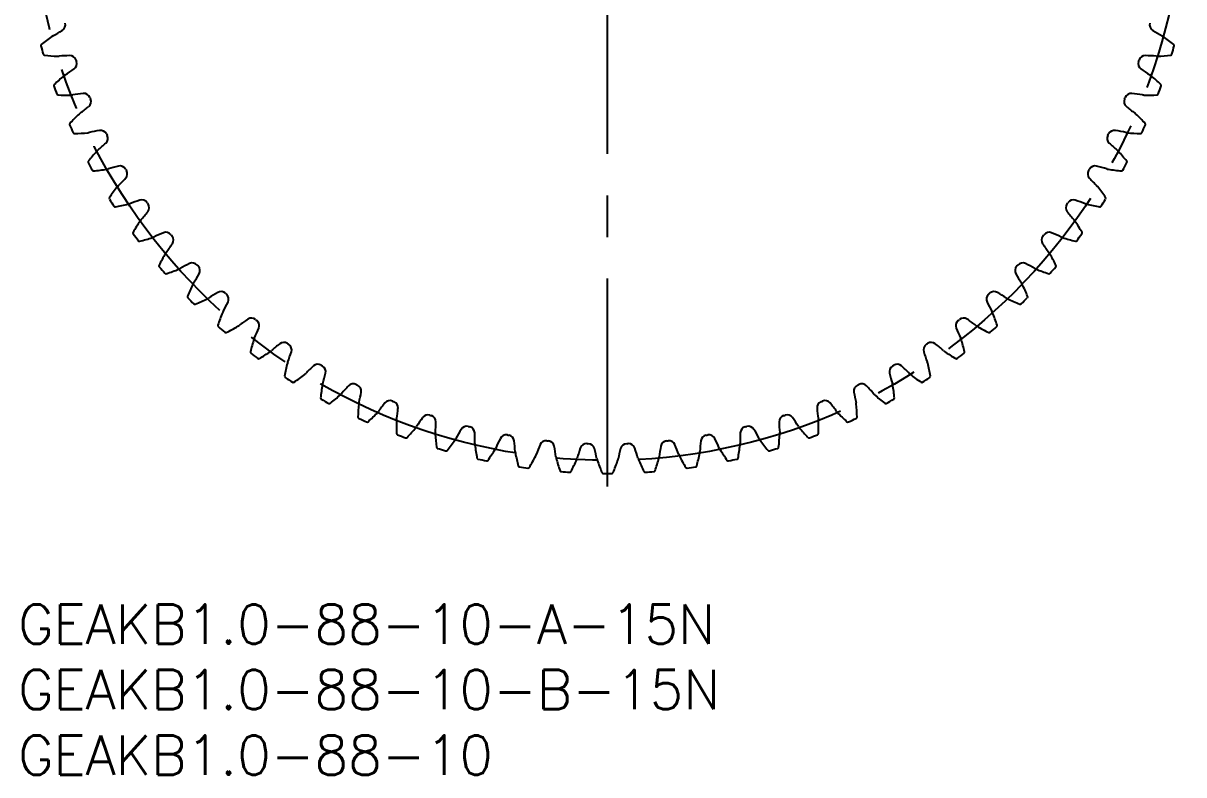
# Model space of a CAD drawing. Extents: x -1 to 161, y -13 to 115.
# Drawn here: x 0.4 to 89, y -13 to 44.4 of the extents above; entities that cross this region are included whole.
import ezdxf

# ---------------------------------------------------------------- set-up
doc = ezdxf.new("R2010")
doc.units = 0
doc.header["$LTSCALE"] = 0.5
doc.linetypes.add('CENTER', pattern=[50.8, 31.75, -6.35, 6.35, -6.35])
for name, color, linetype in [('MSM_CENTER', 1, 'CENTER'), ('MSM_CONTINUOUS', 7, 'CONTINUOUS'), ('MSM_PART_NUMBER', 7, 'CONTINUOUS')]:
    doc.layers.add(name, color=color, linetype=linetype)
doc.styles.get("Standard").update_dxf_attribs({"font": 'txt.shx', "height": 1, "bigfont": 'bigfont.shx'})

# ---------------------------------------------------------------- blocks, each defined once
blk = doc.blocks.new('*U2')
at = {"layer": 'MSM_PART_NUMBER'}
blk.add_text('GEAKB1.0-88-10-A-15N', height=3, dxfattribs=at).set_placement((0, -3))
blk = doc.blocks.new('*U3')
at = {"layer": 'MSM_PART_NUMBER'}
blk.add_text('GEAKB1.0-88-10-B-15N', height=3, dxfattribs=at).set_placement((0, -8))
blk = doc.blocks.new('*U4')
at = {"layer": 'MSM_PART_NUMBER'}
blk.add_text('GEAKB1.0-88-10', height=3, dxfattribs=at).set_placement((0, -13))

msp = doc.modelspace()

# ---------------------------------------------------------------- linework, layer by layer
at = {"layer": 'MSM_CENTER'}
msp.add_line((45, 9), (45, 101), dxfattribs=at)
msp.add_circle((45, 55), 44, dxfattribs=at)
at = {"layer": 'MSM_CONTINUOUS'}
for centre, radius, start, end in [((3.109, 44.245), 0.5, 301.28725, 14.39878), ((86.891, 44.245), 0.5, 165.60125, 238.71277), ((-3.663, 55.387), 13.538, 297.84228, 301.28725), ((93.663, 55.387), 13.538, 238.71275, 242.15772), ((1.827, 42.669), 0.1, 129.29372, 195.94064), ((45, 55), 45, 195.94064, 196.78663), ((11.052, 31.395), 14.667, 125.34091, 129.29372), ((3.048, 42.682), 0.83, 117.84246, 125.34109), ((86.952, 42.682), 0.83, 54.65891, 62.15754), ((78.948, 31.395), 14.667, 50.70628, 54.65909), ((45, 55), 45, 343.21337, 344.05936), ((88.173, 42.669), 0.1, 344.05936, 50.70628), ((2.013, 42.033), 0.1, 196.78711, 263.43355), ((3.679, 56.504), 14.667, 263.43355, 267.38636), ((3.048, 42.682), 0.83, 267.38619, 274.88481), ((4.272, 28.365), 13.538, 91.44002, 94.88499), ((3.944, 41.399), 0.5, 18.32851, 91.44002), ((86.056, 41.399), 0.5, 88.55998, 161.67151), ((85.728, 28.365), 13.538, 85.11501, 88.55998), ((86.952, 42.682), 0.83, 265.11519, 272.61381), ((86.321, 56.504), 14.667, 272.61364, 276.56645), ((87.987, 42.033), 0.1, 276.56645, 343.21337), ((-3.566, 51.915), 13.538, 301.93319, 305.37816), ((3.983, 41.284), 0.5, 305.37816, 18.48969), ((45, 55), 42.75, 198.32849, 198.48969), ((86.017, 41.284), 0.5, 161.51034, 234.62184), ((45, 55), 42.75, 341.51031, 341.67151), ((93.566, 51.915), 13.538, 234.62184, 238.06681), ((12.822, 29.034), 14.667, 129.43182, 133.38463), ((4.034, 39.72), 0.83, 121.93337, 129.432), ((85.966, 39.72), 0.83, 50.568, 58.06663), ((77.178, 29.034), 14.667, 46.61537, 50.56818), ((2.816, 39.62), 0.1, 133.38463, 200.03155), ((45, 55), 45, 200.03155, 200.87754), ((6.276, 25.527), 13.538, 95.53093, 98.9759), ((5.019, 38.505), 0.5, 22.41942, 95.53093), ((84.981, 38.505), 0.5, 84.46907, 157.5806), ((83.724, 25.527), 13.538, 81.0241, 84.46907), ((45, 55), 45, 339.12246, 339.96845), ((87.184, 39.62), 0.1, 339.96845, 46.61537), ((3.048, 38.999), 0.1, 200.87802, 267.52446), ((3.677, 53.552), 14.667, 267.52446, 271.47727), ((4.034, 39.72), 0.83, 271.4771, 278.97572), ((5.066, 38.393), 0.5, 309.46907, 22.5806), ((45, 55), 42.75, 202.4194, 202.5806), ((84.934, 38.393), 0.5, 157.41943, 230.53096), ((45, 55), 42.75, 337.4194, 337.5806), ((85.966, 39.72), 0.83, 261.02428, 268.5229), ((86.323, 53.552), 14.667, 268.52273, 272.47554), ((86.952, 38.999), 0.1, 272.47554, 339.12246), ((14.756, 26.804), 14.667, 133.52273, 137.47554), ((5.228, 36.837), 0.83, 126.02428, 133.5229), ((-3.223, 48.458), 13.538, 306.0241, 309.46907), ((93.223, 48.458), 13.538, 230.53093, 233.9759), ((84.772, 36.837), 0.83, 46.4771, 53.97572), ((75.244, 26.804), 14.667, 42.52446, 46.47727), ((4.021, 36.65), 0.1, 137.47554, 204.12246), ((45, 55), 45, 204.12246, 204.96845), ((45, 55), 45, 335.03155, 335.87754), ((85.979, 36.65), 0.1, 335.87754, 42.52446), ((4.296, 36.047), 0.1, 204.96892, 271.61537), ((3.886, 50.608), 14.667, 271.61537, 275.56818), ((5.228, 36.837), 0.83, 275.568, 283.06663), ((8.477, 22.84), 13.538, 99.62184, 103.06681), ((6.298, 35.695), 0.5, 26.51033, 99.62184), ((6.352, 35.586), 0.5, 313.55998, 26.67151), ((45, 55), 42.75, 206.51031, 206.67151), ((83.648, 35.586), 0.5, 153.32852, 226.44002), ((45, 55), 42.75, 333.32849, 333.48969), ((83.702, 35.695), 0.5, 80.37816, 153.48969), ((81.523, 22.84), 13.538, 76.93319, 80.37816), ((84.772, 36.837), 0.83, 256.93337, 264.432), ((86.114, 50.608), 14.667, 264.43182, 268.38463), ((85.704, 36.047), 0.1, 268.38463, 335.03155), ((16.845, 24.719), 14.667, 137.61364, 141.56645), ((6.625, 34.046), 0.83, 130.11519, 137.61381), ((-2.633, 45.035), 13.538, 310.11501, 313.55998), ((92.633, 45.035), 13.538, 226.44002, 229.88499), ((83.375, 34.046), 0.83, 42.38619, 49.88481), ((73.155, 24.719), 14.667, 38.43355, 42.38636), ((5.434, 33.773), 0.1, 141.56645, 208.21337), ((45, 55), 45, 208.21337, 209.05936), ((45, 55), 45, 330.94064, 331.78663), ((84.566, 33.773), 0.1, 331.78663, 38.43355), ((5.752, 33.191), 0.1, 209.05936, 275.70628), ((4.304, 47.686), 14.667, 275.70628, 279.65909), ((6.625, 34.046), 0.83, 279.65891, 287.15754), ((10.864, 20.316), 13.538, 103.71275, 107.15772), ((7.773, 32.983), 0.5, 30.60124, 103.71275), ((45, 55), 42.75, 210.60122, 210.76242), ((7.835, 32.879), 0.5, 317.65089, 30.76242), ((82.165, 32.879), 0.5, 149.23762, 222.34911), ((45, 55), 42.75, 329.23758, 329.39878), ((82.227, 32.983), 0.5, 76.28725, 149.39878), ((79.136, 20.316), 13.538, 72.84228, 76.28725), ((83.375, 34.046), 0.83, 252.84246, 260.34109), ((85.696, 47.686), 14.667, 260.34091, 264.29372), ((84.248, 33.191), 0.1, 264.29372, 330.94064), ((8.218, 31.362), 0.83, 134.20609, 141.70472), ((-1.801, 41.662), 13.538, 314.20592, 317.65089), ((91.801, 41.662), 13.538, 222.34911, 225.79408), ((81.782, 31.362), 0.83, 38.29528, 45.79391), ((7.05, 31.005), 0.1, 145.65736, 212.30428), ((19.077, 22.787), 14.667, 141.70455, 145.65736), ((70.923, 22.787), 14.667, 34.34264, 38.29545), ((82.95, 31.005), 0.1, 327.69572, 34.34264), ((45, 55), 45, 212.30428, 213.15027), ((7.408, 30.447), 0.1, 213.15027, 279.79719), ((4.929, 44.801), 14.667, 279.79719, 283.75), ((8.218, 31.362), 0.83, 283.74982, 291.24845), ((13.425, 17.969), 13.538, 107.80365, 111.24863), ((9.439, 30.384), 0.5, 34.69215, 107.80366), ((45, 55), 42.75, 214.69213, 214.85333), ((9.508, 30.284), 0.5, 321.7418, 34.85333), ((80.492, 30.284), 0.5, 145.14671, 218.2582), ((45, 55), 42.75, 325.14667, 325.30787), ((80.561, 30.384), 0.5, 72.19634, 145.30787), ((76.575, 17.969), 13.538, 68.75137, 72.19635), ((81.782, 31.362), 0.83, 248.75155, 256.25018), ((85.071, 44.801), 14.667, 256.25, 260.20281), ((82.592, 30.447), 0.1, 260.20281, 326.84973), ((45, 55), 45, 326.84973, 327.69572), ((21.441, 21.02), 14.667, 145.79545, 149.74827), ((9.998, 28.798), 0.83, 138.297, 145.79563), ((-0.73, 38.357), 13.538, 318.29683, 321.7418), ((90.73, 38.357), 13.538, 218.2582, 221.70317), ((80.002, 28.798), 0.83, 34.20437, 41.703), ((68.559, 21.02), 14.667, 30.25173, 34.20455), ((8.858, 28.359), 0.1, 149.74827, 216.39518), ((16.148, 15.811), 13.538, 111.89456, 115.33953), ((11.286, 27.909), 0.5, 38.78306, 111.89454), ((78.714, 27.909), 0.5, 68.10544, 141.21696), ((73.852, 15.811), 13.538, 64.66047, 68.10544), ((81.142, 28.359), 0.1, 323.60482, 30.25173), ((45, 55), 45, 216.39518, 217.24118), ((9.255, 27.828), 0.1, 217.24165, 283.8881), ((5.759, 41.969), 14.667, 283.8881, 287.84091), ((9.998, 28.798), 0.83, 287.84073, 295.33936), ((0.574, 35.137), 13.538, 322.38774, 325.83271), ((45, 55), 42.75, 218.78304, 218.94424), ((11.362, 27.815), 0.5, 325.83271, 38.94424), ((78.638, 27.815), 0.5, 141.0558, 214.16729), ((89.426, 35.137), 13.538, 214.16729, 217.61226), ((45, 55), 42.75, 321.05576, 321.21696), ((80.002, 28.798), 0.83, 244.66064, 252.15927), ((84.241, 41.969), 14.667, 252.15909, 256.1119), ((80.745, 27.828), 0.1, 256.1119, 322.75882), ((45, 55), 45, 322.75882, 323.60482), ((23.925, 19.426), 14.667, 149.88636, 153.83918), ((11.956, 26.368), 0.83, 142.38791, 149.88654), ((78.044, 26.368), 0.83, 30.11346, 37.61209), ((66.075, 19.426), 14.667, 26.16082, 30.11364), ((10.851, 25.848), 0.1, 153.83918, 220.48609), ((45, 55), 45, 220.48609, 221.33209), ((19.017, 13.853), 13.538, 115.98547, 119.43044), ((13.304, 25.573), 0.5, 42.87397, 115.98547), ((45, 55), 42.75, 222.87394, 223.03515), ((13.387, 25.484), 0.5, 329.92362, 43.03515), ((76.613, 25.484), 0.5, 136.96489, 210.07638), ((45, 55), 42.75, 316.96485, 317.12606), ((76.696, 25.573), 0.5, 64.01453, 137.12606), ((70.983, 13.853), 13.538, 60.56956, 64.01453), ((45, 55), 45, 318.66791, 319.51391), ((79.149, 25.848), 0.1, 319.51391, 26.16082), ((11.285, 25.347), 0.1, 221.33209, 287.979), ((6.789, 39.202), 14.667, 287.979, 291.93182), ((11.956, 26.368), 0.83, 291.93164, 299.43027), ((2.104, 32.018), 13.538, 326.47865, 329.92362), ((87.896, 32.018), 13.538, 210.07638, 213.52135), ((78.044, 26.368), 0.83, 240.56973, 248.06836), ((83.211, 39.202), 14.667, 248.06818, 252.021), ((78.715, 25.347), 0.1, 252.021, 318.66791), ((26.517, 18.013), 14.667, 153.97727, 157.93009), ((14.083, 24.083), 0.83, 146.47882, 153.97745), ((75.917, 24.083), 0.83, 26.02255, 33.52118), ((63.483, 18.013), 14.667, 22.06991, 26.02273), ((13.017, 23.486), 0.1, 157.93009, 224.577), ((45, 55), 45, 224.577, 225.423), ((8.013, 36.517), 14.667, 292.06991, 296.02273), ((14.083, 24.083), 0.83, 296.02255, 303.52118), ((22.018, 12.104), 13.538, 120.07638, 123.52135), ((15.484, 23.387), 0.5, 46.96488, 120.07638), ((3.853, 29.017), 13.538, 330.56956, 334.01453), ((45, 55), 42.75, 226.96485, 227.12606), ((15.573, 23.304), 0.5, 334.01453, 47.12606), ((74.427, 23.304), 0.5, 132.87398, 205.9855), ((86.147, 29.017), 13.538, 205.98547, 209.43044), ((45, 55), 42.75, 312.87394, 313.03515), ((74.516, 23.387), 0.5, 59.92362, 133.03515), ((67.982, 12.104), 13.538, 56.47865, 59.92362), ((75.917, 24.083), 0.83, 236.47882, 243.97745), ((81.987, 36.517), 14.667, 243.97727, 247.93009), ((45, 55), 45, 314.577, 315.423), ((76.983, 23.486), 0.1, 315.423, 22.06991), ((13.486, 23.017), 0.1, 225.423, 292.06991), ((29.202, 16.789), 14.667, 158.06818, 162.021), ((16.368, 21.956), 0.83, 150.56973, 158.06836), ((73.632, 21.956), 0.83, 21.93164, 29.43027), ((60.798, 16.789), 14.667, 17.979, 21.93182), ((76.514, 23.017), 0.1, 247.93009, 314.577), ((15.347, 21.285), 0.1, 162.021, 228.66791), ((16.368, 21.956), 0.83, 300.11346, 307.61209), ((25.137, 10.574), 13.538, 124.16729, 127.61226), ((17.815, 21.362), 0.5, 51.05578, 124.16729), ((45, 55), 42.75, 231.05576, 231.21696), ((17.909, 21.286), 0.5, 338.10544, 51.21696), ((72.091, 21.286), 0.5, 128.78307, 201.89459), ((45, 55), 42.75, 308.78304, 308.94424), ((72.185, 21.362), 0.5, 55.83271, 128.94424), ((64.863, 10.574), 13.538, 52.38774, 55.83271), ((73.632, 21.956), 0.83, 232.38791, 239.88654), ((74.653, 21.285), 0.1, 311.33209, 17.979), ((45, 55), 45, 228.66791, 229.51391), ((15.848, 20.851), 0.1, 229.51438, 296.16082), ((9.426, 33.925), 14.667, 296.16082, 300.11364), ((5.811, 26.148), 13.538, 334.66047, 338.10544), ((84.189, 26.148), 13.538, 201.89456, 205.33953), ((80.574, 33.925), 14.667, 239.88636, 243.83918), ((74.152, 20.851), 0.1, 243.83918, 310.48609), ((45, 55), 45, 310.48609, 311.33209), ((31.969, 15.759), 14.667, 162.15909, 166.1119), ((18.798, 19.998), 0.83, 154.66064, 162.15927), ((28.357, 9.27), 13.538, 128.2582, 131.70317), ((20.284, 19.508), 0.5, 55.14669, 128.2582), ((45, 55), 42.75, 235.14667, 235.30787), ((20.384, 19.439), 0.5, 342.19634, 55.30787), ((69.616, 19.439), 0.5, 124.69216, 197.80366), ((45, 55), 42.75, 304.69213, 304.85333), ((69.716, 19.508), 0.5, 51.7418, 124.85333), ((61.643, 9.27), 13.538, 48.29683, 51.7418), ((71.202, 19.998), 0.83, 17.84073, 25.33936), ((58.031, 15.759), 14.667, 13.8881, 17.84091), ((17.828, 19.255), 0.1, 166.1119, 232.75882), ((45, 55), 45, 232.75882, 233.60482), ((18.359, 18.858), 0.1, 233.60529, 300.25173), ((11.02, 31.441), 14.667, 300.25173, 304.20455), ((18.798, 19.998), 0.83, 304.20437, 311.703), ((7.969, 23.425), 13.538, 338.75137, 342.19635), ((82.031, 23.425), 13.538, 197.80365, 201.24863), ((71.202, 19.998), 0.83, 228.297, 235.79563), ((78.98, 31.441), 14.667, 235.79545, 239.74827), ((71.641, 18.858), 0.1, 239.74827, 306.39518), ((45, 55), 45, 306.39518, 307.24118), ((72.172, 19.255), 0.1, 307.24118, 13.8881), ((34.801, 14.929), 14.667, 166.25, 170.20281), ((21.362, 18.218), 0.83, 158.75155, 166.25018), ((31.662, 8.199), 13.538, 132.34911, 135.79408), ((22.879, 17.835), 0.5, 59.2376, 132.34911), ((45, 55), 42.75, 239.23758, 239.39878), ((22.983, 17.773), 0.5, 346.28725, 59.39878), ((67.017, 17.773), 0.5, 120.60125, 193.71275), ((45, 55), 42.75, 300.60122, 300.76242), ((67.121, 17.835), 0.5, 47.65089, 120.76242), ((58.338, 8.199), 13.538, 44.20592, 47.65089), ((68.638, 18.218), 0.83, 13.74982, 21.24845), ((55.199, 14.929), 14.667, 9.79719, 13.75), ((20.447, 17.408), 0.1, 170.20281, 236.84973), ((45, 55), 45, 236.84973, 237.69573), ((21.005, 17.05), 0.1, 237.6962, 304.34264), ((12.787, 29.077), 14.667, 304.34264, 308.29545), ((21.362, 18.218), 0.83, 308.29528, 315.79391), ((24.046, 16.625), 0.83, 162.84246, 170.34109), ((10.316, 20.864), 13.538, 342.84228, 346.28725), ((25.586, 16.352), 0.5, 63.32851, 136.44002), ((64.414, 16.352), 0.5, 43.55998, 116.67151), ((79.684, 20.864), 13.538, 193.71275, 197.15772), ((65.954, 16.625), 0.83, 9.65891, 17.15754), ((68.638, 18.218), 0.83, 224.20609, 231.70472), ((77.213, 29.077), 14.667, 231.70455, 235.65736), ((68.995, 17.05), 0.1, 235.65736, 302.30428), ((45, 55), 45, 302.30428, 303.15027), ((69.553, 17.408), 0.1, 303.15027, 9.79719), ((37.686, 14.304), 14.667, 170.34091, 174.29372), ((14.719, 26.845), 14.667, 308.43355, 312.38636), ((24.046, 16.625), 0.83, 312.38619, 319.88481), ((35.035, 7.367), 13.538, 136.44002, 139.88499), ((45, 55), 42.75, 243.32849, 243.48969), ((25.695, 16.298), 0.5, 350.37816, 63.48969), ((12.84, 18.477), 13.538, 346.93319, 350.37816), ((64.305, 16.298), 0.5, 116.51034, 189.62184), ((77.16, 18.477), 13.538, 189.62184, 193.06681), ((45, 55), 42.75, 296.51031, 296.67151), ((54.965, 7.367), 13.538, 40.11501, 43.55998), ((65.954, 16.625), 0.83, 220.11519, 227.61381), ((75.281, 26.845), 14.667, 227.61364, 231.56645), ((52.314, 14.304), 14.667, 5.70628, 9.65909), ((23.191, 15.752), 0.1, 174.29372, 240.94064), ((45, 55), 45, 240.94064, 241.78663), ((23.773, 15.434), 0.1, 241.78711, 308.43355), ((40.608, 13.886), 14.667, 174.43182, 178.38463), ((26.837, 15.228), 0.83, 166.93337, 174.432), ((38.458, 6.777), 13.538, 140.53093, 143.9759), ((28.393, 15.066), 0.5, 67.41942, 140.53093), ((45, 55), 42.75, 247.4194, 247.5806), ((28.505, 15.019), 0.5, 354.46907, 67.5806), ((61.495, 15.019), 0.5, 112.41943, 185.53093), ((45, 55), 42.75, 292.4194, 292.5806), ((61.607, 15.066), 0.5, 39.46907, 112.5806), ((51.542, 6.777), 13.538, 36.0241, 39.46907), ((63.163, 15.228), 0.83, 5.568, 13.06663), ((49.392, 13.886), 14.667, 1.61537, 5.56818), ((66.227, 15.434), 0.1, 231.56645, 298.21337), ((45, 55), 45, 298.21337, 299.05936), ((66.809, 15.752), 0.1, 299.05936, 5.70628), ((26.047, 14.296), 0.1, 178.38463, 245.03155), ((45, 55), 45, 245.03155, 245.87754), ((16.804, 24.756), 14.667, 312.52446, 316.47727), ((26.837, 15.228), 0.83, 316.4771, 323.97572), ((15.527, 16.276), 13.538, 351.0241, 354.46907), ((41.915, 6.434), 13.538, 144.62184, 148.06681), ((31.284, 13.983), 0.5, 71.51033, 144.62184), ((45, 55), 42.75, 251.51031, 251.67151), ((31.399, 13.944), 0.5, 358.55998, 71.67151), ((58.601, 13.944), 0.5, 108.32852, 181.44002), ((45, 55), 42.75, 288.32849, 288.48969), ((58.716, 13.983), 0.5, 35.37816, 108.48969), ((48.085, 6.434), 13.538, 31.93319, 35.37816), ((74.473, 16.276), 13.538, 185.53093, 188.9759), ((63.163, 15.228), 0.83, 216.02428, 223.5229), ((73.196, 24.756), 14.667, 223.52273, 227.47554), ((45, 55), 45, 294.12246, 294.96845), ((63.953, 14.296), 0.1, 294.96845, 1.61537), ((26.65, 14.021), 0.1, 245.87802, 312.52446), ((43.552, 13.677), 14.667, 178.52273, 182.47554), ((29.72, 14.034), 0.83, 171.02428, 178.5229), ((19.034, 22.822), 14.667, 316.61537, 320.56818), ((29.72, 14.034), 0.83, 320.568, 328.06663), ((18.365, 14.272), 13.538, 355.11501, 358.55998), ((45.387, 6.337), 13.538, 148.71275, 152.15772), ((34.245, 13.109), 0.5, 75.60124, 148.71275), ((45, 55), 42.75, 255.60122, 255.76242), ((34.363, 13.078), 0.5, 2.65089, 75.76242), ((55.637, 13.078), 0.5, 104.23761, 177.34911), ((45, 55), 42.75, 284.23758, 284.39878), ((55.755, 13.109), 0.5, 31.28725, 104.39878), ((44.613, 6.337), 13.538, 27.84228, 31.28725), ((71.635, 14.272), 13.538, 181.44002, 184.88499), ((60.28, 14.034), 0.83, 211.93337, 219.432), ((70.966, 22.822), 14.667, 219.43182, 223.38463), ((60.28, 14.034), 0.83, 1.4771, 8.97572), ((46.448, 13.677), 14.667, 357.52446, 1.47727), ((63.35, 14.021), 0.1, 227.47554, 294.12246), ((28.999, 13.048), 0.1, 182.47554, 249.12246), ((45, 55), 45, 249.12246, 249.96845), ((29.62, 12.816), 0.1, 249.96845, 316.61537), ((32.682, 13.048), 0.83, 175.11519, 182.61381), ((46.504, 13.679), 14.667, 182.61364, 186.56645), ((21.395, 21.052), 14.667, 320.70628, 324.65909), ((32.682, 13.048), 0.83, 324.65891, 332.15754), ((21.338, 12.475), 13.538, 359.20592, 2.65089), ((48.858, 6.489), 13.538, 152.80365, 156.24863), ((37.261, 12.448), 0.5, 79.69215, 152.80366), ((45, 55), 42.75, 259.69213, 259.85333), ((37.381, 12.426), 0.5, 6.7418, 79.85333), ((24.432, 10.896), 13.538, 3.29683, 6.7418), ((40.316, 12.004), 0.5, 83.78306, 156.89456), ((45, 55), 42.75, 263.78304, 263.94424), ((40.437, 11.991), 0.5, 10.83271, 83.94424), ((49.563, 11.991), 0.5, 96.05579, 169.16729), ((45, 55), 42.75, 276.05576, 276.21696), ((49.684, 12.004), 0.5, 23.10544, 96.21696), ((65.568, 10.896), 13.538, 173.2582, 176.70317), ((52.619, 12.426), 0.5, 100.1467, 173.2582), ((45, 55), 42.75, 280.14667, 280.30787), ((52.739, 12.448), 0.5, 27.19634, 100.30787), ((41.142, 6.489), 13.538, 23.75137, 27.19635), ((68.662, 12.475), 13.538, 177.34911, 180.79408), ((57.318, 13.048), 0.83, 207.84246, 215.34109), ((68.605, 21.052), 14.667, 215.34091, 219.29372), ((43.496, 13.679), 14.667, 353.43355, 357.38636), ((57.318, 13.048), 0.83, 357.38619, 4.88481), ((60.38, 12.816), 0.1, 223.38463, 290.03155), ((45, 55), 45, 290.03155, 290.87754), ((61.001, 13.048), 0.1, 290.87754, 357.52446), ((32.033, 12.013), 0.1, 186.56645, 253.21337), ((45, 55), 45, 253.21337, 254.05936), ((32.669, 11.827), 0.1, 254.05983, 320.70628), ((35.706, 12.276), 0.83, 179.20609, 186.70472), ((49.448, 13.892), 14.667, 186.70455, 190.65736), ((23.877, 19.454), 14.667, 324.79719, 328.75), ((35.706, 12.276), 0.83, 328.74982, 336.24845), ((38.778, 11.722), 0.83, 183.297, 190.79563), ((52.369, 14.314), 14.667, 190.79545, 194.74827), ((52.309, 6.888), 13.538, 156.89456, 160.33953), ((27.631, 9.541), 13.538, 7.38774, 10.83271), ((55.723, 7.532), 13.538, 160.98547, 164.43044), ((43.396, 11.78), 0.5, 87.87397, 160.98547), ((45, 55), 42.75, 267.87394, 268.03515), ((43.517, 11.775), 0.5, 14.92362, 88.03515), ((30.918, 8.418), 13.538, 11.47865, 14.92362), ((59.082, 8.418), 13.538, 165.07638, 168.52135), ((46.483, 11.775), 0.5, 91.96488, 165.07638), ((45, 55), 42.75, 271.96485, 272.12606), ((46.604, 11.78), 0.5, 19.01453, 92.12606), ((34.277, 7.532), 13.538, 15.56956, 19.01453), ((62.369, 9.541), 13.538, 169.16729, 172.61226), ((37.691, 6.888), 13.538, 19.66047, 23.10544), ((37.631, 14.314), 14.667, 345.25173, 349.20455), ((51.222, 11.722), 0.83, 349.20437, 356.703), ((54.294, 12.276), 0.83, 203.75155, 211.25018), ((66.123, 19.454), 14.667, 211.25, 215.20281), ((40.552, 13.892), 14.667, 349.34264, 353.29545), ((54.294, 12.276), 0.83, 353.29528, 0.79391), ((57.331, 11.827), 0.1, 219.29372, 285.94064), ((45, 55), 45, 285.94064, 286.78663), ((57.967, 12.013), 0.1, 286.78663, 353.43355), ((35.132, 11.198), 0.1, 190.65736, 257.30428), ((45, 55), 45, 257.30428, 258.15027), ((35.78, 11.057), 0.1, 258.15027, 324.79719), ((26.467, 18.038), 14.667, 328.8881, 332.84091), ((38.778, 11.722), 0.83, 332.84073, 340.33936), ((41.881, 11.388), 0.83, 187.38791, 194.88654), ((55.253, 14.943), 14.667, 194.88636, 198.83918), ((29.151, 16.81), 14.667, 332.979, 336.93182), ((41.881, 11.388), 0.83, 336.93164, 344.43027), ((45, 11.277), 0.83, 191.47882, 198.97745), ((58.084, 15.777), 14.667, 198.97727, 202.93009), ((31.916, 15.777), 14.667, 337.06991, 341.02273), ((45, 11.277), 0.83, 341.02255, 348.52118), ((48.119, 11.388), 0.83, 195.56973, 203.06836), ((60.849, 16.81), 14.667, 203.06818, 207.021), ((34.747, 14.943), 14.667, 341.16082, 345.11364), ((48.119, 11.388), 0.83, 345.11346, 352.61209), ((51.222, 11.722), 0.83, 199.66064, 207.15927), ((63.533, 18.038), 14.667, 207.15909, 211.1119), ((54.22, 11.057), 0.1, 215.20281, 281.84973), ((45, 55), 45, 281.84973, 282.69572), ((54.868, 11.198), 0.1, 282.69572, 349.34264), ((38.282, 10.605), 0.1, 194.74827, 261.39518), ((45, 55), 45, 261.39518, 262.24118), ((38.938, 10.511), 0.1, 262.24118, 328.8881), ((41.466, 10.239), 0.1, 198.83918, 265.48609), ((45, 55), 45, 265.48609, 266.33209), ((42.128, 10.192), 0.1, 266.33209, 332.979), ((44.669, 10.101), 0.1, 202.93009, 269.577), ((45, 55), 45, 269.577, 270.423), ((45.331, 10.101), 0.1, 270.423, 337.06991), ((47.872, 10.192), 0.1, 207.021, 273.66791), ((45, 55), 45, 273.66791, 274.51391), ((48.534, 10.239), 0.1, 274.51391, 341.16082), ((51.062, 10.511), 0.1, 211.1119, 277.75882), ((45, 55), 45, 277.75882, 278.60482), ((51.718, 10.605), 0.1, 278.60482, 345.25173)]:
    msp.add_arc(centre, radius, start, end, dxfattribs=at)

# ---------------------------------------------------------------- block references
for name in ['*U2', '*U3', '*U4']:
    msp.add_blockref(name, (0, 0), dxfattribs=at)

doc.saveas('drawing.dxf')
